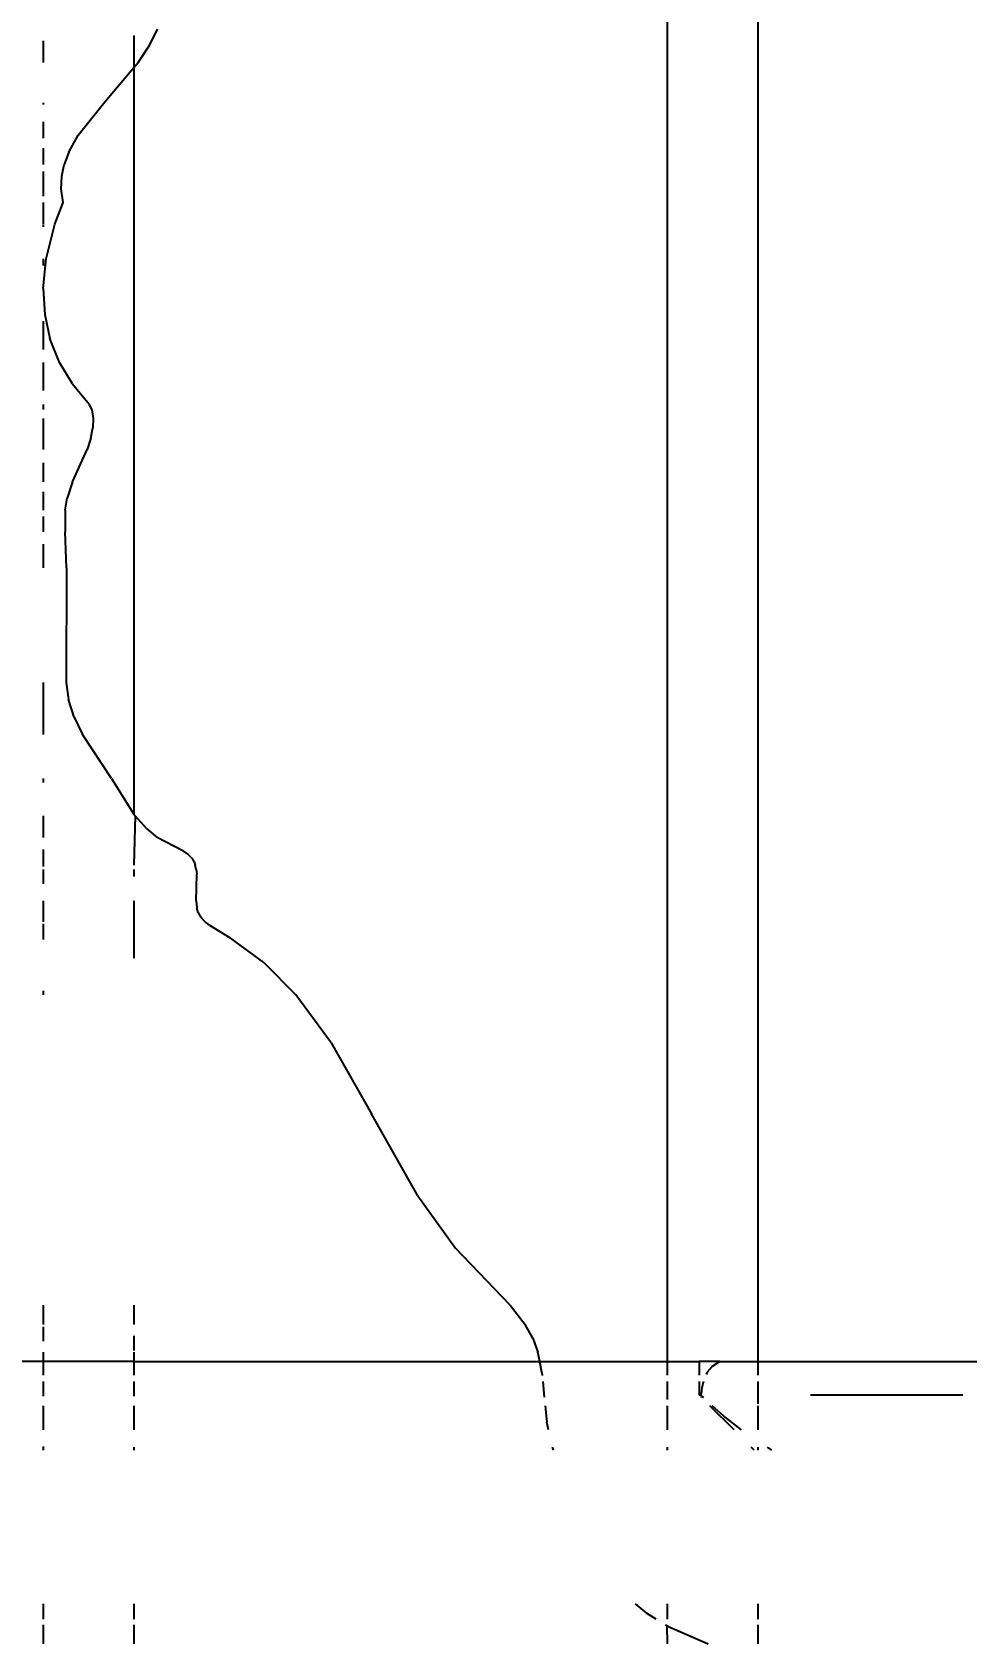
# Model space of a CAD drawing. Header units: inches. Extents: x -52 to 87, y -61 to 47.
# Drawn here: x 70.449 to 71.688, y -26.157 to -24.017 of the extents above; entities that cross this region are included whole.
import ezdxf

# ---------------------------------------------------------------- set-up
doc = ezdxf.new("R2010")
doc.units = ezdxf.units.IN
doc.header["$MEASUREMENT"] = 0
doc.dimstyles.get("Standard").update_dxf_attribs({"dimtxt": 1, "dimasz": 1, "dimexe": 0.18, "dimexo": 0.0625, "dimgap": 0.09, "dimtad": 0, "dimtih": 1, "dimtoh": 1, "dimdec": 1, "dimdsep": 46, "dimlunit": 3, "dimtxsty": 'Standard', "dimblk": 'OBLIQUE', "dimcen": 1, "dimse1": 1, "dimse2": 1, "dimclrd": 1, "dimadec": 0, "dimazin": 0, "dimtfac": 1, "dimtdec": 1, "dimtofl": 0, "dimtmove": 0, "dimatfit": 3, "dimfxl": 1, "dimtolj": 1, "dimtzin": 0, "dimarcsym": 0})

# ---------------------------------------------------------------- blocks, each defined once
blk = doc.blocks.new('_Oblique')
at = {"color": 0, "linetype": 'ByBlock', "lineweight": -2}
blk.add_line((-0.5, -0.5), (0.5, 0.5), dxfattribs=at)
blk = doc.blocks.new('*D6')
at = {"color": 1, "lineweight": -2, "transparency": 16777216}
for p, q in [((2.5723, 46.7915), (37.2384, 46.7915)), ((74.5723, 46.7915), (38.5851, 46.7915))]:
    blk.add_line(p, q, dxfattribs=at)
at = {"layer": 'Defpoints', "color": 0, "transparency": 16777216}
for p in [(74.5723, 46.7915), (2.5723, -45.4684), (74.5723, -45.4684)]:
    blk.add_point(p, dxfattribs=at)
at = {"color": 1, "lineweight": -2, "transparency": 16777216, "rotation": 180}
blk.add_blockref('_Oblique', (2.5723, 46.7915), dxfattribs=at)
at = {"color": 1, "lineweight": -2, "transparency": 16777216}
blk.add_blockref('_Oblique', (74.5723, 46.7915), dxfattribs=at)
at = {"color": 0, "transparency": 16777216, "insert": (37.9117, 46.7915), "char_height": 1, "attachment_point": 5}
blk.add_mtext("\\A1;6'", dxfattribs=at)

msp = doc.modelspace()

# ---------------------------------------------------------------- linework, layer by layer
for p, q in [((71.4114, -22.1878), (71.4114, -25.779)), ((71.2911, -22.6635), (71.2909, -25.779)), ((70.4633, -24.0281), (70.4633, -24.0571)), ((70.5837, -24.0212), (70.5837, -24.0636)), ((70.6049, -24.0335), (70.6148, -24.0127)), ((70.5893, -24.0571), (70.6049, -24.0335)), ((70.545, -24.109), (70.5837, -24.0636)), ((70.5837, -24.0636), (70.5893, -24.0571)), ((70.5837, -24.0636), (70.5837, -25.0534)), ((70.4633, -24.1104), (70.4633, -24.1126)), ((70.5098, -24.1532), (70.545, -24.109)), ((70.4633, -24.1355), (70.4633, -24.1574)), ((70.4972, -24.1759), (70.5098, -24.1532)), ((70.4633, -24.1704), (70.4633, -24.1921)), ((70.4972, -24.1759), (70.4913, -24.1921)), ((70.4633, -24.2013), (70.4633, -24.2343)), ((70.488, -24.2079), (70.4913, -24.1921)), ((70.4873, -24.2247), (70.488, -24.2079)), ((70.4633, -24.2424), (70.4633, -24.2711)), ((70.4788, -24.2711), (70.4896, -24.2424)), ((70.4896, -24.2424), (70.4873, -24.2247)), ((70.4633, -24.2722), (70.4633, -24.2748)), ((70.4674, -24.3174), (70.4788, -24.2711)), ((70.4633, -24.3174), (70.4633, -24.3262)), ((70.4635, -24.3564), (70.4674, -24.3174)), ((70.4635, -24.3564), (70.4654, -24.3911)), ((70.4654, -24.3911), (70.4722, -24.4229)), ((70.4633, -24.3997), (70.4633, -24.4373)), ((70.4849, -24.4548), (70.4722, -24.4229)), ((70.4633, -24.4548), (70.4633, -24.4919)), ((70.502, -24.4831), (70.4849, -24.4548)), ((70.502, -24.4831), (70.5249, -24.5105)), ((70.4633, -24.5105), (70.4633, -24.5171)), ((70.528, -24.5169), (70.5249, -24.5105)), ((70.528, -24.5169), (70.5294, -24.5288)), ((70.4633, -24.5288), (70.4633, -24.5698)), ((70.5263, -24.5552), (70.529, -24.5412)), ((70.5294, -24.5288), (70.529, -24.5412)), ((70.5263, -24.5552), (70.5215, -24.5698)), ((70.4633, -24.5876), (70.4633, -24.6129)), ((70.5024, -24.6129), (70.5215, -24.5698)), ((70.4633, -24.6262), (70.4633, -24.6502)), ((70.5024, -24.6129), (70.4952, -24.6343)), ((70.4926, -24.6502), (70.4952, -24.6343)), ((70.4926, -24.6502), (70.4926, -24.679)), ((70.4633, -24.659), (70.4633, -24.679)), ((70.4942, -24.7269), (70.4926, -24.679)), ((70.4633, -24.6953), (70.4633, -24.7269)), ((70.4942, -24.7269), (70.4937, -24.8788)), ((70.4633, -24.8788), (70.4633, -24.9476)), ((70.4937, -24.8788), (70.497, -24.9014)), ((70.5042, -24.9248), (70.497, -24.9014)), ((70.5042, -24.9248), (70.5154, -24.9476)), ((70.554, -25.0062), (70.5154, -24.9476)), ((70.4633, -25.0062), (70.4633, -25.0114)), ((70.554, -25.0062), (70.5837, -25.0534)), ((70.4633, -25.0556), (70.4633, -25.0843)), ((70.5837, -25.0534), (70.5852, -25.0556)), ((70.5852, -25.0556), (70.5837, -25.1211)), ((70.6006, -25.073), (70.5852, -25.0556)), ((70.6006, -25.073), (70.6145, -25.0843)), ((70.4633, -25.1002), (70.4633, -25.1228)), ((70.6486, -25.1022), (70.6145, -25.0843)), ((70.6486, -25.1022), (70.6554, -25.1068)), ((70.6593, -25.1104), (70.6554, -25.1068)), ((70.6593, -25.1104), (70.6616, -25.1132)), ((70.6635, -25.1166), (70.6616, -25.1132)), ((70.6635, -25.1166), (70.6651, -25.1209)), ((70.6663, -25.1266), (70.6651, -25.1209)), ((70.4633, -25.1266), (70.4633, -25.1458)), ((70.5837, -25.1266), (70.5837, -25.1362)), ((70.6663, -25.1266), (70.6669, -25.1331)), ((70.6663, -25.1682), (70.6669, -25.1331)), ((70.4633, -25.1682), (70.4633, -25.1963)), ((70.5837, -25.1682), (70.5837, -25.2443)), ((70.6663, -25.1682), (70.6673, -25.1777)), ((70.669, -25.1836), (70.6673, -25.1777)), ((70.669, -25.1836), (70.6711, -25.188)), ((70.4633, -25.1989), (70.4633, -25.2195)), ((70.674, -25.1922), (70.6711, -25.188)), ((70.674, -25.1922), (70.678, -25.1963)), ((70.6837, -25.2007), (70.678, -25.1963)), ((70.6837, -25.2007), (70.7114, -25.2172)), ((70.7558, -25.2499), (70.7114, -25.2172)), ((70.7558, -25.2499), (70.7983, -25.2927)), ((70.4633, -25.2876), (70.4633, -25.2927)), ((70.8451, -25.3566), (70.7983, -25.2927)), ((70.8451, -25.3566), (70.8987, -25.4506)), ((70.9601, -25.5594), (70.8987, -25.4506)), ((70.9601, -25.5594), (71.0101, -25.6288)), ((71.0827, -25.7042), (71.0101, -25.6288)), ((70.4633, -25.7042), (70.4633, -25.7297)), ((70.5837, -25.7042), (70.5837, -25.7297)), ((71.0827, -25.7042), (71.1027, -25.7297)), ((70.4633, -25.7328), (70.4633, -25.7519)), ((71.1128, -25.7479), (71.1027, -25.7297)), ((70.5837, -25.7449), (70.5837, -25.7645)), ((71.1128, -25.7479), (71.1195, -25.7667)), ((70.4633, -25.779), (70.4343, -25.779)), ((70.4633, -25.7667), (70.4633, -25.779)), ((70.4633, -25.779), (70.4633, -25.7969)), ((70.5837, -25.779), (70.4633, -25.779)), ((70.5837, -25.7667), (70.5837, -25.779)), ((70.5837, -25.779), (70.5837, -25.7969)), ((70.5837, -25.779), (71.1219, -25.779)), ((71.1219, -25.779), (71.1195, -25.7667)), ((71.1248, -25.7936), (71.1219, -25.779)), ((71.1219, -25.779), (71.2909, -25.779)), ((71.2909, -25.779), (71.2909, -25.7969)), ((71.2909, -25.779), (71.3336, -25.779)), ((71.3336, -25.779), (71.3336, -25.7969)), ((71.3608, -25.779), (71.3336, -25.779)), ((71.3507, -25.7856), (71.3442, -25.7931)), ((71.3608, -25.779), (71.3507, -25.7856)), ((71.3608, -25.779), (71.4114, -25.779)), ((71.4114, -25.779), (71.4114, -25.7969)), ((71.4114, -25.779), (71.8986, -25.779)), ((70.4633, -25.8054), (70.4633, -25.8247)), ((70.5837, -25.8054), (70.5837, -25.8247)), ((71.1248, -25.7936), (71.1252, -25.7976)), ((71.1259, -25.8054), (71.128, -25.826)), ((71.2909, -25.8054), (71.2909, -25.8293)), ((71.3336, -25.8054), (71.3336, -25.8236)), ((71.3387, -25.8066), (71.3372, -25.8139)), ((71.3391, -25.8054), (71.3387, -25.8066)), ((71.3442, -25.7931), (71.3427, -25.7961)), ((71.4114, -25.8054), (71.4114, -25.8349)), ((71.3353, -25.8236), (71.3336, -25.8236)), ((71.3353, -25.8236), (71.3362, -25.8217)), ((71.3372, -25.8247), (71.3353, -25.8236)), ((71.3372, -25.8139), (71.3362, -25.8217)), ((71.3366, -25.8266), (71.3372, -25.8247)), ((71.3372, -25.8247), (71.339, -25.8264)), ((71.6832, -25.8236), (71.4813, -25.8236)), ((70.4633, -25.8375), (70.4633, -25.8696)), ((70.5837, -25.8375), (70.5837, -25.8696)), ((71.1291, -25.8375), (71.1313, -25.8593)), ((71.2909, -25.8375), (71.2909, -25.8696)), ((71.3797, -25.8696), (71.3475, -25.8375)), ((71.3659, -25.851), (71.3508, -25.8375)), ((71.4114, -25.8375), (71.4114, -25.8696)), ((71.1334, -25.8696), (71.1313, -25.8593)), ((71.3894, -25.8696), (71.3659, -25.851)), ((70.4633, -25.8917), (70.4633, -25.8963)), ((70.5837, -25.8925), (70.5837, -25.8963)), ((71.1383, -25.8925), (71.1397, -25.8963)), ((71.2909, -25.8925), (71.2909, -25.8963)), ((71.4063, -25.8963), (71.4026, -25.8925)), ((71.4114, -25.8925), (71.4114, -25.8963)), ((71.4238, -25.8925), (71.4296, -25.8962)), ((70.4633, -26.1002), (70.4633, -26.1206)), ((70.5837, -26.1002), (70.5837, -26.1206)), ((71.2486, -26.1002), (71.2634, -26.1125)), ((71.2909, -26.1002), (71.2909, -26.1206)), ((71.4114, -26.1002), (71.4114, -26.1206)), ((70.4633, -26.128), (70.4633, -26.1531)), ((70.5837, -26.128), (70.5837, -26.1531)), ((71.2766, -26.1206), (71.2634, -26.1125)), ((71.2905, -26.1291), (71.2886, -26.128)), ((71.2909, -26.128), (71.2905, -26.1291)), ((71.4114, -26.128), (71.4114, -26.1531)), ((71.2905, -26.1291), (71.3455, -26.1531)), ((71.2905, -26.1291), (71.2909, -26.1531))]:
    msp.add_line(p, q)

# ---------------------------------------------------------------- dimensions: what is measured, and where the dimension line sits
dim = msp.add_linear_dim(base=(74.5723, 46.7915), p1=(2.5723, -45.4684), p2=(74.5723, -45.4684), dimstyle='Standard')
dim.commit()
dim.dimension.update_dxf_attribs({"geometry": '*D6', "text_midpoint": (37.9117, 46.7915), "dimtype": 160})

doc.saveas('drawing.dxf')
